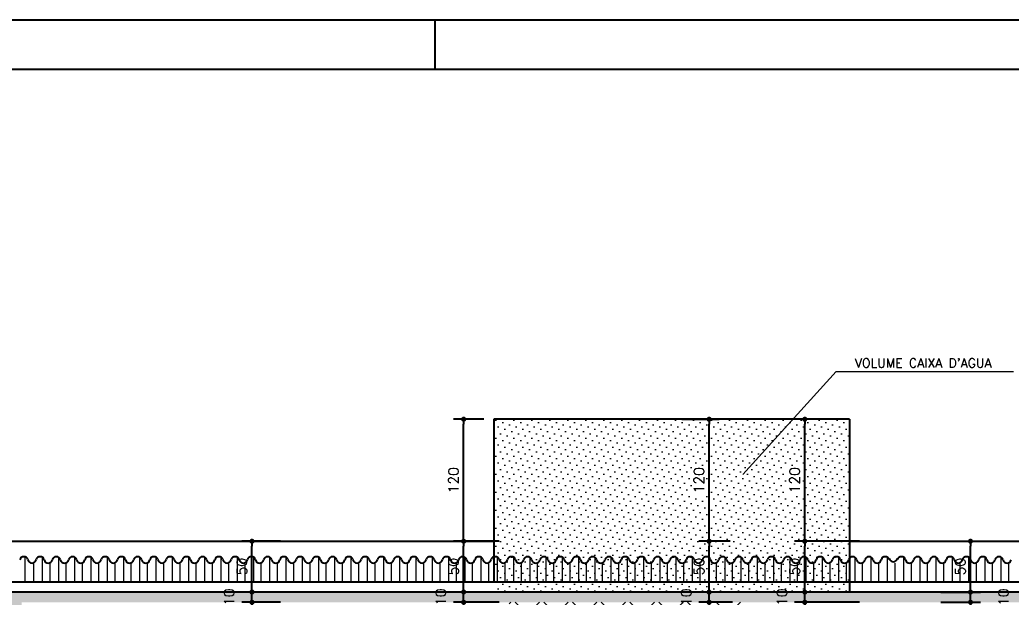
# Model space of a CAD drawing. Header units: inches. Extents: x 580771 to 672494, y 7715997 to 7829530.
# Drawn here: x 653503 to 654479, y 7719887 to 7720454 of the extents above; entities that cross this region are included whole.
import ezdxf

# ---------------------------------------------------------------- set-up
doc = ezdxf.new("R2010")
doc.units = ezdxf.units.IN
doc.header["$MEASUREMENT"] = 0
doc.header["$PDMODE"] = 2
for name, color, linetype in [('02', 2, 'Continuous'), ('Block1', 1, 'Continuous'), ('NIVEL', 2, 'Continuous'), ('P01', 1, 'Continuous'), ('P02', 2, 'Continuous'), ('parede', 6, 'Continuous')]:
    doc.layers.add(name, color=color, linetype=linetype)
for name, color, linetype, lineweight in [('ARQ-01', 1, 'Continuous', 13), ('COTAS', 7, 'Continuous', 0), ('LINHAS FINAS', 1, 'Continuous', 9)]:
    doc.layers.add(name, color=color, linetype=linetype, lineweight=lineweight)
doc.styles.add('R80E50', font='romans.shx', dxfattribs={"height": 10})
doc.dimstyles.new('ARQ50', dxfattribs={"dimscale": 50, "dimtxt": 10, "dimasz": 0.1, "dimexe": 0.2, "dimexo": 0.2, "dimgap": 0.1, "dimtad": 1, "dimdec": 0, "dimzin": 12, "dimdsep": 46, "dimtxsty": 'R80E50', "dimblk1": 'DOT', "dimblk2": 'DOT', "dimsah": 1, "dimcen": 0.4, "dimclrd": 15, "dimclre": 15, "dimclrt": 3, "dimadec": 0, "dimazin": 0, "dimtfac": 1, "dimtdec": 0, "dimtmove": 2, "dimatfit": 3, "dimldrblk": 'DOT', "dimfxl": 0.2, "dimtolj": 1, "dimtzin": 12, "dimarcsym": 0})

# ---------------------------------------------------------------- blocks, each defined once
blk = doc.blocks.new('A0')
at = {"color": 0}
blk.add_lwpolyline([(2.5, 1), (2.5, 83.1), (117.9, 83.1), (117.9, 1)], close=True, dxfattribs=at)
at = {"layer": 'P02'}
blk.add_lwpolyline([(0, 0), (0, 84.1), (118.9, 84.1), (118.9, 0)], close=True, dxfattribs=at)
blk.add_lwpolyline([(63.4, 84.1), (63.4, 83.1)], dxfattribs=at)
blk = doc.blocks.new('_DOT')
at = {"color": 0, "linetype": 'ByBlock'}
blk.add_line((-0.5, 0), (-1, 0), dxfattribs=at)
at = {"color": 0, "linetype": 'ByBlock', "const_width": 0.5}
blk.add_lwpolyline([(-0.25, 0, 1), (0.25, 0, 1)], format="xyb", close=True, dxfattribs=at)
blk = doc.blocks.new('*D518')
at = {"layer": 'Defpoints', "color": 0, "transparency": 16777216}
for p in [(654399.61, 7719891.58), (654438.79, 7719891.58), (654399.61, 7719881.58)]:
    blk.add_point(p, dxfattribs=at)
at = {"layer": 'parede', "color": 15, "lineweight": -2, "transparency": 16777216}
for p, q in [((654438.79, 7719896.58), (654438.79, 7719901.58)), ((654409.61, 7719891.58), (654448.79, 7719891.58)), ((654438.79, 7719881.58), (654438.79, 7719891.58)), ((654409.61, 7719881.58), (654448.79, 7719881.58)), ((654438.79, 7719876.58), (654438.79, 7719871.58))]:
    blk.add_line(p, q, dxfattribs=at)
at = {"layer": 'parede', "color": 15, "lineweight": -2, "transparency": 16777216, "xscale": 5, "yscale": 5, "zscale": 5}
for p, rotation in [((654438.79, 7719891.58), 270), ((654438.79, 7719881.58), 90)]:
    blk.add_blockref('_DOT', p, dxfattribs=dict(at, rotation=rotation))
at = {"layer": 'parede', "color": 3, "transparency": 16777216, "insert": (654471.29, 7719886.58), "char_height": 10, "attachment_point": 5, "rotation": 90, "style": 'R80E50'}
blk.add_mtext('\\A1;10', dxfattribs=at)
blk = doc.blocks.new('*D519')
at = {"layer": 'Defpoints', "color": 0, "transparency": 16777216}
for p in [(654399.61, 7719941.58), (654438.79, 7719941.58), (654399.61, 7719891.58)]:
    blk.add_point(p, dxfattribs=at)
at = {"layer": 'parede', "color": 15, "lineweight": -2, "transparency": 16777216}
for p, q in [((654409.61, 7719941.58), (654448.79, 7719941.58)), ((654438.79, 7719896.58), (654438.79, 7719936.58)), ((654409.61, 7719891.58), (654448.79, 7719891.58))]:
    blk.add_line(p, q, dxfattribs=at)
at = {"layer": 'parede', "color": 15, "lineweight": -2, "transparency": 16777216, "xscale": 5, "yscale": 5, "zscale": 5}
for p, rotation in [((654438.79, 7719941.58), 90), ((654438.79, 7719891.58), 270)]:
    blk.add_blockref('_DOT', p, dxfattribs=dict(at, rotation=rotation))
at = {"layer": 'parede', "color": 3, "transparency": 16777216, "insert": (654428.79, 7719916.58), "char_height": 10, "attachment_point": 5, "rotation": 90, "style": 'R80E50'}
blk.add_mtext('\\A1;50', dxfattribs=at)
blk = doc.blocks.new('*D525')
at = {"layer": 'Defpoints', "color": 0, "transparency": 16777216}
for p in [(654275.65, 7719891.58), (654339.61, 7719891.58), (654339.61, 7719881.58)]:
    blk.add_point(p, dxfattribs=at)
at = {"layer": 'NIVEL', "color": 15, "lineweight": -2, "transparency": 16777216}
for p, q in [((654275.65, 7719896.58), (654275.65, 7719901.58)), ((654329.61, 7719891.58), (654265.65, 7719891.58)), ((654275.65, 7719881.58), (654275.65, 7719891.58)), ((654329.61, 7719881.58), (654265.65, 7719881.58)), ((654275.65, 7719876.58), (654275.65, 7719871.58))]:
    blk.add_line(p, q, dxfattribs=at)
at = {"layer": 'NIVEL', "color": 15, "lineweight": -2, "transparency": 16777216, "xscale": 5, "yscale": 5, "zscale": 5}
for p, rotation in [((654275.65, 7719891.58), 270), ((654275.65, 7719881.58), 90)]:
    blk.add_blockref('_DOT', p, dxfattribs=dict(at, rotation=rotation))
at = {"layer": 'NIVEL', "color": 3, "transparency": 16777216, "insert": (654253.15, 7719886.58), "char_height": 10, "attachment_point": 5, "rotation": 90, "style": 'R80E50'}
blk.add_mtext('\\A1;10', dxfattribs=at)
blk = doc.blocks.new('*D526')
at = {"layer": 'Defpoints', "color": 0, "transparency": 16777216}
for p in [(654275.65, 7719941.58), (654339.61, 7719941.58), (654339.61, 7719891.58)]:
    blk.add_point(p, dxfattribs=at)
at = {"layer": 'NIVEL', "color": 15, "lineweight": -2, "transparency": 16777216}
for p, q in [((654329.61, 7719941.58), (654265.65, 7719941.58)), ((654275.65, 7719896.58), (654275.65, 7719936.58)), ((654329.61, 7719891.58), (654265.65, 7719891.58))]:
    blk.add_line(p, q, dxfattribs=at)
at = {"layer": 'NIVEL', "color": 15, "lineweight": -2, "transparency": 16777216, "xscale": 5, "yscale": 5, "zscale": 5}
for p, rotation in [((654275.65, 7719941.58), 90), ((654275.65, 7719891.58), 270)]:
    blk.add_blockref('_DOT', p, dxfattribs=dict(at, rotation=rotation))
at = {"layer": 'NIVEL', "color": 3, "transparency": 16777216, "insert": (654265.65, 7719916.58), "char_height": 10, "attachment_point": 5, "rotation": 90, "style": 'R80E50'}
blk.add_mtext('\\A1;50', dxfattribs=at)
blk = doc.blocks.new('*D532')
at = {"layer": 'Defpoints', "color": 0, "transparency": 16777216}
for p in [(654181.45, 7719891.58), (654214.61, 7719891.58), (654214.61, 7719881.58)]:
    blk.add_point(p, dxfattribs=at)
at = {"layer": 'NIVEL', "color": 15, "lineweight": -2, "transparency": 16777216}
for p, q in [((654181.45, 7719896.58), (654181.45, 7719901.58)), ((654204.61, 7719891.58), (654171.45, 7719891.58)), ((654181.45, 7719881.58), (654181.45, 7719891.58)), ((654204.61, 7719881.58), (654171.45, 7719881.58)), ((654181.45, 7719876.58), (654181.45, 7719871.58))]:
    blk.add_line(p, q, dxfattribs=at)
at = {"layer": 'NIVEL', "color": 15, "lineweight": -2, "transparency": 16777216, "xscale": 5, "yscale": 5, "zscale": 5}
for p, rotation in [((654181.45, 7719891.58), 270), ((654181.45, 7719881.58), 90)]:
    blk.add_blockref('_DOT', p, dxfattribs=dict(at, rotation=rotation))
at = {"layer": 'NIVEL', "color": 3, "transparency": 16777216, "insert": (654158.95, 7719886.58), "char_height": 10, "attachment_point": 5, "rotation": 90, "style": 'R80E50'}
blk.add_mtext('\\A1;10', dxfattribs=at)
blk = doc.blocks.new('*D533')
at = {"layer": 'Defpoints', "color": 0, "transparency": 16777216}
for p in [(654181.45, 7719941.58), (654212.11, 7719941.58), (654214.61, 7719891.58)]:
    blk.add_point(p, dxfattribs=at)
at = {"layer": 'NIVEL', "color": 15, "lineweight": -2, "transparency": 16777216}
for p, q in [((654202.11, 7719941.58), (654171.45, 7719941.58)), ((654181.45, 7719896.58), (654181.45, 7719936.58)), ((654204.61, 7719891.58), (654171.45, 7719891.58))]:
    blk.add_line(p, q, dxfattribs=at)
at = {"layer": 'NIVEL', "color": 15, "lineweight": -2, "transparency": 16777216, "xscale": 5, "yscale": 5, "zscale": 5}
for p, rotation in [((654181.45, 7719941.58), 90), ((654181.45, 7719891.58), 270)]:
    blk.add_blockref('_DOT', p, dxfattribs=dict(at, rotation=rotation))
at = {"layer": 'NIVEL', "color": 3, "transparency": 16777216, "insert": (654171.45, 7719916.58), "char_height": 10, "attachment_point": 5, "rotation": 90, "style": 'R80E50'}
blk.add_mtext('\\A1;50', dxfattribs=at)
blk = doc.blocks.new('*D541')
at = {"layer": 'Defpoints', "color": 0, "transparency": 16777216}
for p in [(653939.8, 7719891.58), (653984.61, 7719891.58), (653984.61, 7719881.58)]:
    blk.add_point(p, dxfattribs=at)
at = {"layer": 'NIVEL', "color": 15, "lineweight": -2, "transparency": 16777216}
for p, q in [((653939.8, 7719896.58), (653939.8, 7719901.58)), ((653974.61, 7719891.58), (653929.8, 7719891.58)), ((653939.8, 7719881.58), (653939.8, 7719891.58)), ((653974.61, 7719881.58), (653929.8, 7719881.58)), ((653939.8, 7719876.58), (653939.8, 7719871.58))]:
    blk.add_line(p, q, dxfattribs=at)
at = {"layer": 'NIVEL', "color": 15, "lineweight": -2, "transparency": 16777216, "xscale": 5, "yscale": 5, "zscale": 5}
for p, rotation in [((653939.8, 7719891.58), 270), ((653939.8, 7719881.58), 90)]:
    blk.add_blockref('_DOT', p, dxfattribs=dict(at, rotation=rotation))
at = {"layer": 'NIVEL', "color": 3, "transparency": 16777216, "insert": (653917.3, 7719886.58), "char_height": 10, "attachment_point": 5, "rotation": 90, "style": 'R80E50'}
blk.add_mtext('\\A1;10', dxfattribs=at)
blk = doc.blocks.new('*D542')
at = {"layer": 'Defpoints', "color": 0, "transparency": 16777216}
for p in [(653939.8, 7719941.58), (653984.61, 7719941.58), (653984.61, 7719891.58)]:
    blk.add_point(p, dxfattribs=at)
at = {"layer": 'NIVEL', "color": 15, "lineweight": -2, "transparency": 16777216}
for p, q in [((653974.61, 7719941.58), (653929.8, 7719941.58)), ((653939.8, 7719896.58), (653939.8, 7719936.58)), ((653974.61, 7719891.58), (653929.8, 7719891.58))]:
    blk.add_line(p, q, dxfattribs=at)
at = {"layer": 'NIVEL', "color": 15, "lineweight": -2, "transparency": 16777216, "xscale": 5, "yscale": 5, "zscale": 5}
for p, rotation in [((653939.8, 7719941.58), 90), ((653939.8, 7719891.58), 270)]:
    blk.add_blockref('_DOT', p, dxfattribs=dict(at, rotation=rotation))
at = {"layer": 'NIVEL', "color": 3, "transparency": 16777216, "insert": (653929.8, 7719916.58), "char_height": 10, "attachment_point": 5, "rotation": 90, "style": 'R80E50'}
blk.add_mtext('\\A1;50', dxfattribs=at)
blk = doc.blocks.new('*D549')
at = {"layer": 'Defpoints', "color": 0, "transparency": 16777216}
for p in [(653731.4, 7719891.58), (653769.61, 7719891.58), (653769.61, 7719881.58)]:
    blk.add_point(p, dxfattribs=at)
at = {"layer": 'NIVEL', "color": 15, "lineweight": -2, "transparency": 16777216}
for p, q in [((653731.4, 7719896.58), (653731.4, 7719901.58)), ((653759.61, 7719891.58), (653721.4, 7719891.58)), ((653731.4, 7719881.58), (653731.4, 7719891.58)), ((653759.61, 7719881.58), (653721.4, 7719881.58)), ((653731.4, 7719876.58), (653731.4, 7719871.58))]:
    blk.add_line(p, q, dxfattribs=at)
at = {"layer": 'NIVEL', "color": 15, "lineweight": -2, "transparency": 16777216, "xscale": 5, "yscale": 5, "zscale": 5}
for p, rotation in [((653731.4, 7719891.58), 270), ((653731.4, 7719881.58), 90)]:
    blk.add_blockref('_DOT', p, dxfattribs=dict(at, rotation=rotation))
at = {"layer": 'NIVEL', "color": 3, "transparency": 16777216, "insert": (653708.9, 7719886.58), "char_height": 10, "attachment_point": 5, "rotation": 90, "style": 'R80E50'}
blk.add_mtext('\\A1;10', dxfattribs=at)
blk = doc.blocks.new('*D550')
at = {"layer": 'Defpoints', "color": 0, "transparency": 16777216}
for p in [(653731.4, 7719941.58), (653769.61, 7719941.58), (653769.61, 7719891.58)]:
    blk.add_point(p, dxfattribs=at)
at = {"layer": 'NIVEL', "color": 15, "lineweight": -2, "transparency": 16777216}
for p, q in [((653759.61, 7719941.58), (653721.4, 7719941.58)), ((653731.4, 7719896.58), (653731.4, 7719936.58)), ((653759.61, 7719891.58), (653721.4, 7719891.58))]:
    blk.add_line(p, q, dxfattribs=at)
at = {"layer": 'NIVEL', "color": 15, "lineweight": -2, "transparency": 16777216, "xscale": 5, "yscale": 5, "zscale": 5}
for p, rotation in [((653731.4, 7719941.58), 90), ((653731.4, 7719891.58), 270)]:
    blk.add_blockref('_DOT', p, dxfattribs=dict(at, rotation=rotation))
at = {"layer": 'NIVEL', "color": 3, "transparency": 16777216, "insert": (653721.4, 7719916.58), "char_height": 10, "attachment_point": 5, "rotation": 90, "style": 'R80E50'}
blk.add_mtext('\\A1;50', dxfattribs=at)
blk = doc.blocks.new('*D562')
at = {"layer": 'Defpoints', "color": 0, "transparency": 16777216}
for p in [(654275.65, 7720061.58), (654319.61, 7720061.58), (654339.61, 7719941.58)]:
    blk.add_point(p, dxfattribs=at)
at = {"layer": 'NIVEL', "color": 15, "lineweight": -2, "transparency": 16777216}
for p, q in [((654309.61, 7720061.58), (654265.65, 7720061.58)), ((654275.65, 7719946.58), (654275.65, 7720056.58)), ((654329.61, 7719941.58), (654265.65, 7719941.58))]:
    blk.add_line(p, q, dxfattribs=at)
at = {"layer": 'NIVEL', "color": 15, "lineweight": -2, "transparency": 16777216, "xscale": 5, "yscale": 5, "zscale": 5}
for p, rotation in [((654275.65, 7720061.58), 90), ((654275.65, 7719941.58), 270)]:
    blk.add_blockref('_DOT', p, dxfattribs=dict(at, rotation=rotation))
at = {"layer": 'NIVEL', "color": 3, "transparency": 16777216, "insert": (654265.65, 7720001.58), "char_height": 10, "attachment_point": 5, "rotation": 90, "style": 'R80E50'}
blk.add_mtext('\\A1;120', dxfattribs=at)
blk = doc.blocks.new('*D485')
at = {"layer": 'Defpoints', "color": 0, "transparency": 16777216}
for p in [(654144.61, 7720061.58), (654181.45, 7720061.58), (654212.11, 7719941.58)]:
    blk.add_point(p, dxfattribs=at)
at = {"layer": 'NIVEL', "color": 15, "lineweight": -2, "transparency": 16777216}
for p, q in [((654154.61, 7720061.58), (654191.45, 7720061.58)), ((654181.45, 7719946.58), (654181.45, 7720056.58)), ((654202.11, 7719941.58), (654171.45, 7719941.58))]:
    blk.add_line(p, q, dxfattribs=at)
at = {"layer": 'NIVEL', "color": 15, "lineweight": -2, "transparency": 16777216, "xscale": 5, "yscale": 5, "zscale": 5}
for p, rotation in [((654181.45, 7720061.58), 90), ((654181.45, 7719941.58), 270)]:
    blk.add_blockref('_DOT', p, dxfattribs=dict(at, rotation=rotation))
at = {"layer": 'NIVEL', "color": 3, "transparency": 16777216, "insert": (654171.45, 7720001.58), "char_height": 10, "attachment_point": 5, "rotation": 90, "style": 'R80E50'}
blk.add_mtext('\\A1;120', dxfattribs=at)
blk = doc.blocks.new('*D486')
at = {"layer": 'Defpoints', "color": 0, "transparency": 16777216}
for p in [(653939.8, 7720061.58), (653969.61, 7720061.58), (653984.61, 7719941.58)]:
    blk.add_point(p, dxfattribs=at)
at = {"layer": 'NIVEL', "color": 15, "lineweight": -2, "transparency": 16777216}
for p, q in [((653959.61, 7720061.58), (653929.8, 7720061.58)), ((653939.8, 7719946.58), (653939.8, 7720056.58)), ((653974.61, 7719941.58), (653929.8, 7719941.58))]:
    blk.add_line(p, q, dxfattribs=at)
at = {"layer": 'NIVEL', "color": 15, "lineweight": -2, "transparency": 16777216, "xscale": 5, "yscale": 5, "zscale": 5}
for p, rotation in [((653939.8, 7720061.58), 90), ((653939.8, 7719941.58), 270)]:
    blk.add_blockref('_DOT', p, dxfattribs=dict(at, rotation=rotation))
at = {"layer": 'NIVEL', "color": 3, "transparency": 16777216, "insert": (653929.8, 7720001.58), "char_height": 10, "attachment_point": 5, "rotation": 90, "style": 'R80E50'}
blk.add_mtext('\\A1;120', dxfattribs=at)

msp = doc.modelspace()

# ---------------------------------------------------------------- hatches: boundary and pattern name
at = {"layer": 'ARQ-01'}
h = msp.add_hatch(dxfattribs=at)
h.set_pattern_fill('DOTS', color=256, scale=100, angle=45, style=0)
h.set_pattern_definition([(45, (136997.023, -90031.0426), (-2.209708691, 6.6291260736), [0, -6.25])])
h.paths.add_polyline_path([(654319.612, 7720061.579), (653969.612, 7720061.579), (653969.612, 7719891.579), (654319.612, 7719891.579)])
h.paths.add_polyline_path([(654273.152, 7719986.936), (654273.152, 7720016.222), (654258.152, 7720016.222), (654258.152, 7719986.936)], flags=16)
h.paths.add_polyline_path([(654178.954, 7719986.936), (654178.954, 7720016.222), (654163.954, 7720016.222), (654163.954, 7719986.936)], flags=16)
h = msp.add_hatch(dxfattribs=at)
h.set_pattern_fill('_USER', color=256, scale=20, angle=45, style=0, double=1, pattern_type=0)
h.set_pattern_definition([(45, (-9023.35, -33683.601), (-14.142135624, 14.142135624), []), (135, (-9023.35, -33683.601), (-14.142135624, -14.142135624), [])])
h.paths.add_polyline_path([(654214.612, 7719881.579), (653984.612, 7719881.579), (653984.612, 7719811.579), (654214.612, 7719811.579)])
h.paths.add_polyline_path([(654178.954, 7719835.984), (654178.954, 7719857.174), (654163.954, 7719857.174), (654163.954, 7719835.984)], flags=24)
h.paths.add_polyline_path([(654166.454, 7719876.698), (654166.454, 7719896.46), (654151.454, 7719896.46), (654151.454, 7719876.698)], flags=9)
at = {"layer": 'P01'}
h = msp.add_hatch(dxfattribs=at)
h.set_pattern_fill('AR-CONC', color=256, scale=2)
h.set_pattern_definition([(50, (-9023.35, -33683.601), (14.345203652, -1.2550427), [1.5, -16.5]), (355, (-9023.35, -33683.601), (-2.775026672, 15.043842674), [1.2, -13.2]), (100.45144446, (-9022.154, -33683.706), (11.570176935, 13.78879982), [1.27480384, -14.02284224]), (46.1842, (-9023.35, -33679.601), (21.344826613, -3.310385616), [2.25, -24.75]), (96.6356355, (-9021.57, -33679.877), (18.693238913, 19.482372015), [1.91220684, -21.0342752]), (351.184164, (-9023.35, -33679.601), (18.6932389, 19.482372005), [1.8, -19.80000002]), (21, (-9021.35, -33680.601), (11.938141042, -8.052377813), [1.5, -16.5]), (326, (-9021.35, -33680.601), (4.866306638, 14.5030009), [1.2, -13.2]), (71.45144474, (-9020.355, -33681.272), (16.804447535, 6.450623056), [1.2748038, -14.02284224]), (37.5, (-9023.3495, -33683.6013), (0.2431971063, 6.6578770766), [0, -13.04, 0, -13.4, 0, -13.25]), (7.5, (-9023.3495, -33683.601), (5.261390749, 7.8882342376), [0, -7.64, 0, -12.74, 0, -5.05]), (327.5, (-9027.8095, -33683.6013), (10.6764487234, -0.4510974347), [0, -5, 0, -15.6, 0, -20.7]), (317.5, (-9029.8095, -33683.601), (11.663723387, 2.002099647), [0, -6.5, 0, -10.36, 0, -14.7])])
h.paths.add_polyline_path([(655799.612, 7719891.579), (652639.612, 7719891.579), (652639.612, 7719941.579), (652624.612, 7719941.579), (652624.612, 7719881.579), (653124.612, 7719881.579), (653124.612, 7719851.579), (653139.612, 7719851.579), (653139.612, 7719881.579), (653489.612, 7719881.579), (653489.612, 7719851.579), (653504.612, 7719851.579), (653504.612, 7719881.579), (655174.612, 7719881.579), (655174.612, 7719851.579), (655189.612, 7719851.579), (655189.612, 7719881.579), (655619.612, 7719881.579), (655619.612, 7719851.579), (655634.612, 7719851.579), (655634.612, 7719881.579), (655784.612, 7719881.579), (655784.612, 7719851.579), (655799.612, 7719851.579)])
h.paths.add_polyline_path([(655708.786, 7719876.698), (655708.786, 7719896.46), (655693.786, 7719896.46), (655693.786, 7719876.698)], flags=25)
h.paths.add_polyline_path([(655580.062, 7719876.698), (655580.062, 7719896.46), (655565.062, 7719896.46), (655565.062, 7719876.698)], flags=25)
h.paths.add_polyline_path([(655295.113, 7719876.698), (655295.113, 7719896.46), (655280.113, 7719896.46), (655280.113, 7719876.698)], flags=25)
h.paths.add_polyline_path([(655258.477, 7719876.698), (655258.477, 7719896.46), (655243.477, 7719896.46), (655243.477, 7719876.698)], flags=25)
h.paths.add_polyline_path([(655070.915, 7719876.698), (655070.915, 7719896.46), (655055.915, 7719896.46), (655055.915, 7719876.698)], flags=25)
h.paths.add_polyline_path([(654632.056, 7719876.698), (654632.056, 7719896.46), (654617.056, 7719896.46), (654617.056, 7719876.698)], flags=25)
h.paths.add_polyline_path([(654478.787, 7719876.698), (654478.787, 7719896.46), (654463.787, 7719896.46), (654463.787, 7719876.698)], flags=25)
h.paths.add_polyline_path([(654260.652, 7719876.698), (654260.652, 7719896.46), (654245.652, 7719896.46), (654245.652, 7719876.698)], flags=25)
h.paths.add_polyline_path([(654166.454, 7719876.698), (654166.454, 7719896.46), (654151.454, 7719896.46), (654151.454, 7719876.698)], flags=25)
h.paths.add_polyline_path([(653924.803, 7719876.698), (653924.803, 7719896.46), (653909.803, 7719896.46), (653909.803, 7719876.698)], flags=25)
h.paths.add_polyline_path([(653716.402, 7719876.698), (653716.402, 7719896.46), (653701.402, 7719896.46), (653701.402, 7719876.698)], flags=25)
h.paths.add_polyline_path([(653438.758, 7719876.698), (653438.758, 7719896.46), (653423.758, 7719896.46), (653423.758, 7719876.698)], flags=25)
h.paths.add_polyline_path([(653148.23, 7719876.698), (653148.23, 7719896.46), (653133.23, 7719896.46), (653133.23, 7719876.698)], flags=25)

# ---------------------------------------------------------------- linework, layer by layer
at = {"layer": 'Block1'}
msp.add_line((652639.612, 7719901.498), (655784.612, 7719901.498), dxfattribs=at)
at = {"layer": 'COTAS', "color": 1}
for p, q in [((653507.741, 7719926.338), (653507.741, 7719901.498)), ((653524.794, 7719926.115), (653524.794, 7719901.498)), ((653540.794, 7719926.115), (653540.794, 7719901.498)), ((653556.794, 7719926.115), (653556.794, 7719901.498)), ((653572.794, 7719926.115), (653572.794, 7719901.498)), ((653588.794, 7719926.115), (653588.794, 7719901.498)), ((653604.794, 7719926.115), (653604.794, 7719901.498)), ((653620.794, 7719926.115), (653620.794, 7719901.498)), ((653636.794, 7719926.115), (653636.794, 7719901.498)), ((653652.794, 7719926.115), (653652.794, 7719901.498)), ((653668.794, 7719926.115), (653668.794, 7719901.498)), ((653684.794, 7719926.115), (653684.794, 7719901.498)), ((653700.794, 7719926.115), (653700.794, 7719901.498)), ((653716.794, 7719926.115), (653716.794, 7719901.498)), ((653732.794, 7719926.115), (653732.794, 7719901.498)), ((653748.794, 7719926.115), (653748.794, 7719901.498)), ((653764.794, 7719926.115), (653764.794, 7719901.498)), ((653780.794, 7719926.115), (653780.794, 7719901.498)), ((653796.794, 7719926.115), (653796.794, 7719901.498)), ((653812.794, 7719926.115), (653812.794, 7719901.498)), ((653828.794, 7719926.115), (653828.794, 7719901.498)), ((653844.794, 7719926.115), (653844.794, 7719901.498)), ((653860.794, 7719926.115), (653860.794, 7719901.498)), ((653876.794, 7719926.115), (653876.794, 7719901.498)), ((653892.794, 7719926.115), (653892.794, 7719901.498)), ((653908.794, 7719926.115), (653908.794, 7719901.498)), ((653924.794, 7719926.115), (653924.794, 7719901.498)), ((653940.794, 7719926.115), (653940.794, 7719901.498)), ((653956.794, 7719926.115), (653956.794, 7719901.498)), ((653972.794, 7719926.115), (653972.794, 7719901.498)), ((653988.794, 7719926.115), (653988.794, 7719901.498)), ((654004.794, 7719926.115), (654004.794, 7719901.498)), ((654020.794, 7719926.115), (654020.794, 7719901.498)), ((654036.794, 7719926.115), (654036.794, 7719901.498)), ((654052.794, 7719926.115), (654052.794, 7719901.498)), ((654068.794, 7719926.115), (654068.794, 7719901.498)), ((654084.794, 7719926.115), (654084.794, 7719901.498)), ((654100.794, 7719926.115), (654100.794, 7719901.498)), ((654116.794, 7719926.115), (654116.794, 7719901.498)), ((654132.794, 7719926.115), (654132.794, 7719901.498)), ((654148.794, 7719926.115), (654148.794, 7719901.498)), ((654164.794, 7719926.115), (654164.794, 7719901.498)), ((654180.794, 7719926.115), (654180.794, 7719901.498)), ((654196.794, 7719926.115), (654196.794, 7719901.498)), ((654212.794, 7719926.115), (654212.794, 7719901.498)), ((654228.794, 7719926.115), (654228.794, 7719901.498)), ((654244.794, 7719926.115), (654244.794, 7719901.498)), ((654260.794, 7719926.115), (654260.794, 7719901.498)), ((654276.794, 7719926.115), (654276.794, 7719901.498)), ((654292.794, 7719926.115), (654292.794, 7719901.498)), ((654308.794, 7719926.115), (654308.794, 7719901.498)), ((654324.794, 7719926.115), (654324.794, 7719901.498)), ((654340.794, 7719926.115), (654340.794, 7719901.498)), ((654356.794, 7719926.115), (654356.794, 7719901.498)), ((654372.794, 7719926.115), (654372.794, 7719901.498)), ((654388.794, 7719926.115), (654388.794, 7719901.498)), ((654404.794, 7719926.115), (654404.794, 7719901.498)), ((654420.794, 7719926.115), (654420.794, 7719901.498)), ((654436.794, 7719926.115), (654436.794, 7719901.498)), ((654452.794, 7719926.115), (654452.794, 7719901.498)), ((654468.794, 7719926.115), (654468.794, 7719901.498)), ((653516.268, 7719920.038), (653516.268, 7719901.498)), ((653532.268, 7719920.038), (653532.268, 7719901.498)), ((653548.268, 7719920.038), (653548.268, 7719901.498)), ((653564.268, 7719920.038), (653564.268, 7719901.498)), ((653580.268, 7719920.038), (653580.268, 7719901.498)), ((653596.268, 7719920.038), (653596.268, 7719901.498)), ((653612.268, 7719920.038), (653612.268, 7719901.498)), ((653628.268, 7719920.038), (653628.268, 7719901.498)), ((653644.268, 7719920.038), (653644.268, 7719901.498)), ((653660.268, 7719920.038), (653660.268, 7719901.498)), ((653676.268, 7719920.038), (653676.268, 7719901.498)), ((653692.268, 7719920.038), (653692.268, 7719901.498)), ((653708.268, 7719920.038), (653708.268, 7719901.498)), ((653724.268, 7719920.038), (653724.268, 7719901.498)), ((653740.268, 7719920.038), (653740.268, 7719901.498)), ((653756.268, 7719920.038), (653756.268, 7719901.498)), ((653772.268, 7719920.038), (653772.268, 7719901.498)), ((653788.268, 7719920.038), (653788.268, 7719901.498)), ((653804.268, 7719920.038), (653804.268, 7719901.498)), ((653820.268, 7719920.038), (653820.268, 7719901.498)), ((653836.268, 7719920.038), (653836.268, 7719901.498)), ((653852.268, 7719920.038), (653852.268, 7719901.498)), ((653868.268, 7719920.038), (653868.268, 7719901.498)), ((653884.268, 7719920.038), (653884.268, 7719901.498)), ((653900.268, 7719920.038), (653900.268, 7719901.498)), ((653916.268, 7719920.038), (653916.268, 7719901.498)), ((653932.268, 7719920.038), (653932.268, 7719901.498)), ((653948.268, 7719920.038), (653948.268, 7719901.498)), ((653964.268, 7719920.038), (653964.268, 7719901.498)), ((653980.268, 7719920.038), (653980.268, 7719901.498)), ((653996.268, 7719920.038), (653996.268, 7719901.498)), ((654012.268, 7719920.038), (654012.268, 7719901.498)), ((654028.268, 7719920.038), (654028.268, 7719901.498)), ((654044.268, 7719920.038), (654044.268, 7719901.498)), ((654060.268, 7719920.038), (654060.268, 7719901.498)), ((654076.268, 7719920.038), (654076.268, 7719901.498)), ((654092.268, 7719920.038), (654092.268, 7719901.498)), ((654108.268, 7719920.038), (654108.268, 7719901.498)), ((654124.268, 7719920.038), (654124.268, 7719901.498)), ((654140.268, 7719920.038), (654140.268, 7719901.498)), ((654156.268, 7719920.038), (654156.268, 7719901.498)), ((654172.268, 7719920.038), (654172.268, 7719901.498)), ((654188.268, 7719920.038), (654188.268, 7719901.498)), ((654204.268, 7719920.038), (654204.268, 7719901.498)), ((654220.268, 7719920.038), (654220.268, 7719901.498)), ((654236.268, 7719920.038), (654236.268, 7719901.498)), ((654252.268, 7719920.038), (654252.268, 7719901.498)), ((654268.268, 7719920.038), (654268.268, 7719901.498)), ((654284.268, 7719920.038), (654284.268, 7719901.498)), ((654300.268, 7719920.038), (654300.268, 7719901.498)), ((654316.268, 7719920.038), (654316.268, 7719901.498)), ((654332.268, 7719920.038), (654332.268, 7719901.498)), ((654348.268, 7719920.038), (654348.268, 7719901.498)), ((654364.268, 7719920.038), (654364.268, 7719901.498)), ((654380.268, 7719920.038), (654380.268, 7719901.498)), ((654396.268, 7719920.038), (654396.268, 7719901.498)), ((654412.268, 7719920.038), (654412.268, 7719901.498)), ((654428.268, 7719920.038), (654428.268, 7719901.498)), ((654444.268, 7719920.038), (654444.268, 7719901.498)), ((654460.268, 7719920.038), (654460.268, 7719901.498)), ((654476.268, 7719920.038), (654476.268, 7719901.498))]:
    msp.add_line(p, q, dxfattribs=at)
at = {"layer": 'LINHAS FINAS', "lineweight": 5}
msp.add_lwpolyline([(654214.748, 7720007.267), (654306.563, 7720108.365), (654481.171, 7720108.365)], dxfattribs=at)
at = {"layer": 'NIVEL'}
for p, q in [((653969.612, 7720061.579), (653969.612, 7719901.498)), ((654319.612, 7720061.579), (653969.612, 7720061.579)), ((654319.612, 7720061.579), (654319.612, 7719891.579)), ((652639.612, 7719941.579), (653969.612, 7719941.579)), ((654319.612, 7719941.579), (655784.612, 7719941.579))]:
    msp.add_line(p, q, dxfattribs=at)
at = {"layer": 'parede'}
msp.add_line((655799.612, 7719891.579), (652639.612, 7719891.579), dxfattribs=at)
at = {"layer": 'parede', "color": 3}
for centre, start, end in [((653506.835, 7719922.25), 12.680384, 167.319616), ((653522.835, 7719922.25), 12.680384, 167.319616), ((653538.835, 7719922.25), 12.680384, 167.319616), ((653554.835, 7719922.25), 12.680384, 167.319616), ((653570.835, 7719922.25), 12.680384, 167.319616), ((653586.835, 7719922.25), 12.680384, 167.319616), ((653602.835, 7719922.25), 12.680384, 167.319616), ((653618.835, 7719922.25), 12.680384, 167.319616), ((653634.835, 7719922.25), 12.680384, 167.319616), ((653650.835, 7719922.25), 12.680384, 167.319616), ((653666.835, 7719922.25), 12.680384, 167.319616), ((653682.835, 7719922.25), 12.680384, 167.319616), ((653698.835, 7719922.25), 12.680384, 167.319616), ((653714.835, 7719922.25), 12.680384, 167.319616), ((653730.835, 7719922.25), 12.680384, 167.319616), ((653746.835, 7719922.25), 12.680384, 167.319616), ((653762.835, 7719922.25), 12.680384, 167.319616), ((653778.835, 7719922.25), 12.680384, 167.319616), ((653794.835, 7719922.25), 12.680384, 167.319616), ((653810.835, 7719922.25), 12.680384, 167.319616), ((653826.835, 7719922.25), 12.680384, 167.319616), ((653842.835, 7719922.25), 12.680384, 167.319616), ((653858.835, 7719922.25), 12.680384, 167.319616), ((653874.835, 7719922.25), 12.680384, 167.319616), ((653890.835, 7719922.25), 12.680384, 167.319616), ((653906.835, 7719922.25), 12.680384, 167.319616), ((653922.835, 7719922.25), 12.680384, 167.319616), ((653938.835, 7719922.25), 12.680384, 167.319616), ((653954.835, 7719922.25), 12.680384, 167.319616), ((653970.835, 7719922.25), 12.680384, 167.319616), ((653986.835, 7719922.25), 12.680384, 167.319616), ((654002.835, 7719922.25), 12.680384, 167.319616), ((654018.835, 7719922.25), 12.680384, 167.319616), ((654034.835, 7719922.25), 12.680384, 167.319616), ((654050.835, 7719922.25), 12.680384, 167.319616), ((654066.835, 7719922.25), 12.680384, 167.319616), ((654082.835, 7719922.25), 12.680384, 167.319616), ((654098.835, 7719922.25), 12.680384, 167.319616), ((654114.835, 7719922.25), 12.680384, 167.319616), ((654130.835, 7719922.25), 12.680384, 167.319616), ((654146.835, 7719922.25), 12.680384, 167.319616), ((654162.835, 7719922.25), 12.680384, 167.319616), ((654178.835, 7719922.25), 12.680384, 167.319616), ((654194.835, 7719922.25), 12.680384, 167.319616), ((654210.835, 7719922.25), 12.680384, 167.319616), ((654226.835, 7719922.25), 12.680384, 167.319616), ((654242.835, 7719922.25), 12.680384, 167.319616), ((654258.835, 7719922.25), 12.680384, 167.319616), ((654274.835, 7719922.25), 12.680384, 167.319616), ((654290.835, 7719922.25), 12.680384, 167.319616), ((654306.835, 7719922.25), 12.680384, 167.319616), ((654322.835, 7719922.25), 12.680384, 167.319616), ((654338.835, 7719922.25), 12.680384, 167.319616), ((654354.835, 7719922.25), 12.680384, 167.319616), ((654370.835, 7719922.25), 12.680384, 167.319616), ((654386.835, 7719922.25), 12.680384, 167.319616), ((654402.835, 7719922.25), 12.680384, 167.319616), ((654418.835, 7719922.25), 12.680384, 167.319616), ((654434.835, 7719922.25), 12.680384, 167.319616), ((654450.835, 7719922.25), 12.680384, 167.319616), ((654466.835, 7719922.25), 12.680384, 167.319616), ((653514.835, 7719924.05), 192.680384, 347.319616), ((653530.835, 7719924.05), 192.680384, 347.319616), ((653546.835, 7719924.05), 192.680384, 347.319616), ((653562.835, 7719924.05), 192.680384, 347.319616), ((653578.835, 7719924.05), 192.680384, 347.319616), ((653594.835, 7719924.05), 192.680384, 347.319616), ((653610.835, 7719924.05), 192.680384, 347.319616), ((653626.835, 7719924.05), 192.680384, 347.319616), ((653642.835, 7719924.05), 192.680384, 347.319616), ((653658.835, 7719924.05), 192.680384, 347.319616), ((653674.835, 7719924.05), 192.680384, 347.319616), ((653690.835, 7719924.05), 192.680384, 347.319616), ((653706.835, 7719924.05), 192.680384, 347.319616), ((653722.835, 7719924.05), 192.680384, 347.319616), ((653738.835, 7719924.05), 192.680384, 347.319616), ((653754.835, 7719924.05), 192.680384, 347.319616), ((653770.835, 7719924.05), 192.680384, 347.319616), ((653786.835, 7719924.05), 192.680384, 347.319616), ((653802.835, 7719924.05), 192.680384, 347.319616), ((653818.835, 7719924.05), 192.680384, 347.319616), ((653834.835, 7719924.05), 192.680384, 347.319616), ((653850.835, 7719924.05), 192.680384, 347.319616), ((653866.835, 7719924.05), 192.680384, 347.319616), ((653882.835, 7719924.05), 192.680384, 347.319616), ((653898.835, 7719924.05), 192.680384, 347.319616), ((653914.835, 7719924.05), 192.680384, 347.319616), ((653930.835, 7719924.05), 192.680384, 347.319616), ((653946.835, 7719924.05), 192.680384, 347.319616), ((653962.835, 7719924.05), 192.680384, 347.319616), ((653978.835, 7719924.05), 192.680384, 347.319616), ((653994.835, 7719924.05), 192.680384, 347.319616), ((654010.835, 7719924.05), 192.680384, 347.319616), ((654026.835, 7719924.05), 192.680384, 347.319616), ((654042.835, 7719924.05), 192.680384, 347.319616), ((654058.835, 7719924.05), 192.680384, 347.319616), ((654074.835, 7719924.05), 192.680384, 347.319616), ((654090.835, 7719924.05), 192.680384, 347.319616), ((654106.835, 7719924.05), 192.680384, 347.319616), ((654122.835, 7719924.05), 192.680384, 347.319616), ((654138.835, 7719924.05), 192.680384, 347.319616), ((654154.835, 7719924.05), 192.680384, 347.319616), ((654170.835, 7719924.05), 192.680384, 347.319616), ((654186.835, 7719924.05), 192.680384, 347.319616), ((654202.835, 7719924.05), 192.680384, 347.319616), ((654218.835, 7719924.05), 192.680384, 347.319616), ((654234.835, 7719924.05), 192.680384, 347.319616), ((654250.835, 7719924.05), 192.680384, 347.319616), ((654266.835, 7719924.05), 192.680384, 347.319616), ((654282.835, 7719924.05), 192.680384, 347.319616), ((654298.835, 7719924.05), 192.680384, 347.319616), ((654314.835, 7719924.05), 192.680384, 347.319616), ((654330.835, 7719924.05), 192.680384, 347.319616), ((654346.835, 7719924.05), 192.680384, 347.319616), ((654362.835, 7719925.51), 192.680384, 347.319616), ((654378.835, 7719924.05), 192.680384, 347.319616), ((654394.835, 7719924.05), 192.680384, 347.319616), ((654410.835, 7719924.05), 192.680384, 347.319616), ((654426.835, 7719924.05), 192.680384, 347.319616), ((654442.835, 7719924.05), 192.680384, 347.319616), ((654458.835, 7719924.05), 192.680384, 347.319616), ((654474.835, 7719924.05), 192.680384, 347.319616)]:
    msp.add_arc(centre, 4.1, start, end, dxfattribs=at)

# ---------------------------------------------------------------- block references
at = {"xscale": 48.51000000000931, "yscale": 48.51000000000931, "zscale": 48.51000000000931}
msp.add_blockref('A0', (650836.028, 7716374.704), dxfattribs=at)

# ---------------------------------------------------------------- texts
at = {"layer": '02', "insert": (654324.958, 7720121.394), "char_height": 9, "width": 226.61284, "attachment_point": 1, "style": 'R80E50'}
msp.add_mtext("VOLUME CAIXA D'AGUA", dxfattribs=at)

# ---------------------------------------------------------------- dimensions: what is measured, and where the dimension line sits
at = {"layer": 'NIVEL'}
for base, p1, p2, picture, middle in [((653939.803, 7720061.579), (653984.612, 7719941.579), (653969.612, 7720061.579), '*D486', (653929.803, 7720001.579)), ((654181.454, 7720061.579), (654212.112, 7719941.579), (654144.612, 7720061.579), '*D485', (654171.454, 7720001.579)), ((654275.652, 7720061.579), (654339.612, 7719941.579), (654319.612, 7720061.579), '*D562', (654265.652, 7720001.579)), ((653731.402, 7719941.579), (653769.612, 7719891.579), (653769.612, 7719941.579), '*D550', (653721.402, 7719916.579)), ((653939.803, 7719941.579), (653984.612, 7719891.579), (653984.612, 7719941.579), '*D542', (653929.803, 7719916.579)), ((654181.454, 7719941.579), (654214.612, 7719891.579), (654212.112, 7719941.579), '*D533', (654171.454, 7719916.579)), ((654275.652, 7719941.579), (654339.612, 7719891.579), (654339.612, 7719941.579), '*D526', (654265.652, 7719916.579)), ((653731.402, 7719891.579), (653769.612, 7719881.579), (653769.612, 7719891.579), '*D549', (653708.902, 7719886.579)), ((653939.803, 7719891.579), (653984.612, 7719881.579), (653984.612, 7719891.579), '*D541', (653917.303, 7719886.579)), ((654181.454, 7719891.579), (654214.612, 7719881.579), (654214.612, 7719891.579), '*D532', (654158.954, 7719886.579)), ((654275.652, 7719891.579), (654339.612, 7719881.579), (654339.612, 7719891.579), '*D525', (654253.152, 7719886.579))]:
    dim = msp.add_linear_dim(base=base, p1=p1, p2=p2, angle=90, dimstyle='ARQ50', dxfattribs=at)
    dim.commit()
    dim.dimension.update_dxf_attribs({"geometry": picture, "text_midpoint": middle})
at = {"layer": 'parede'}
for base, p1, p2, picture, middle in [((654438.787, 7719941.579), (654399.612, 7719891.579), (654399.612, 7719941.579), '*D519', (654428.787, 7719916.579)), ((654438.787, 7719891.579), (654399.612, 7719881.579), (654399.612, 7719891.579), '*D518', (654471.287, 7719886.579))]:
    dim = msp.add_linear_dim(base=base, p1=p1, p2=p2, angle=90, dimstyle='ARQ50', dxfattribs=at)
    dim.commit()
    dim.dimension.update_dxf_attribs({"geometry": picture, "text_midpoint": middle})

doc.saveas('drawing.dxf')
